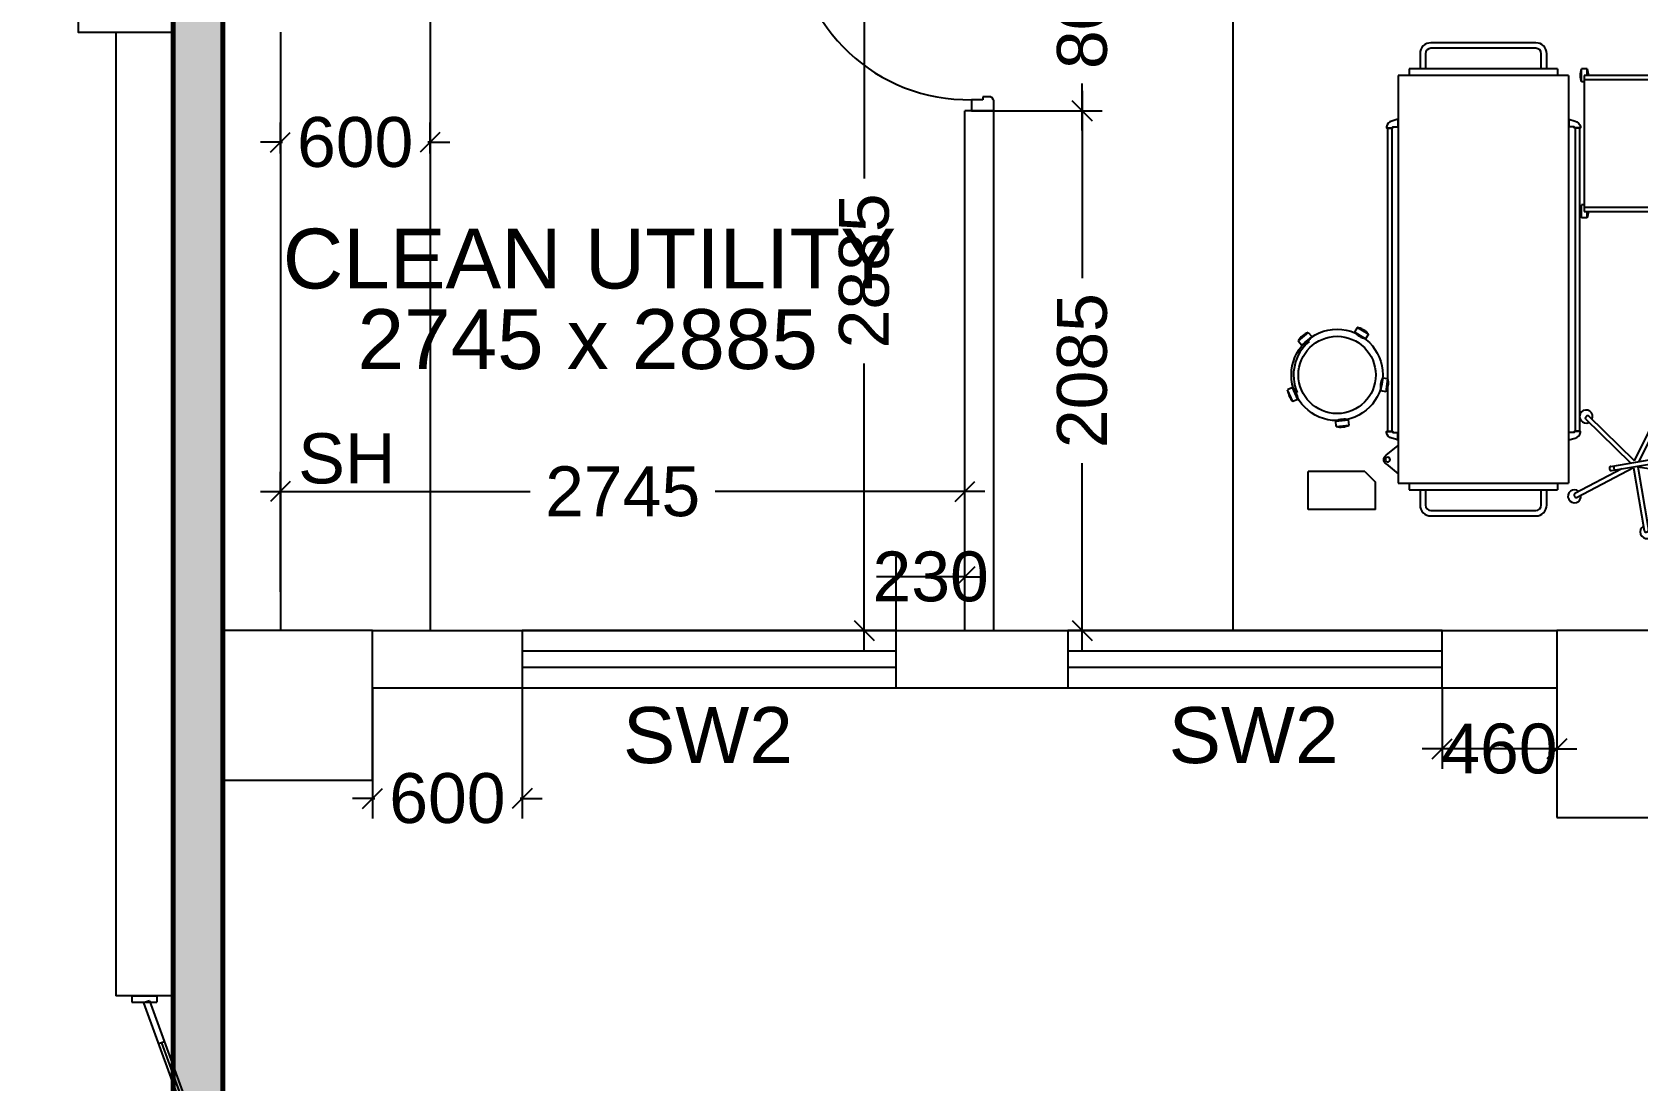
# Model space of a CAD drawing. Extents: x 7897917 to 8423973, y -6487334 to -6173396.
# Drawn here: x 7963099 to 7969537, y -6349286 to -6345080 of the extents above; entities that cross this region are included whole.
import ezdxf
from ezdxf.enums import TextEntityAlignment as Align

# ---------------------------------------------------------------- set-up
doc = ezdxf.new("R2010")
doc.units = 0
doc.header["$LTSCALE"] = 600
doc.header["$MEASUREMENT"] = 0
doc.header["$PDMODE"] = 35
doc.linetypes.add('HIDDEN', pattern=[0.375, 0.25, -0.125])
doc.layers.get('0').update_dxf_attribs({"linetype": 'CONTINUOUS'})
doc.layers.get('Defpoints').update_dxf_attribs({"linetype": 'CONTINUOUS'})
for name, color, linetype in [('Beds', 33, 'CONTINUOUS'), ('DOOR', 32, 'CONTINUOUS'), ('Exp.Joint', 104, 'CONTINUOUS'), ('furniture', 33, 'CONTINUOUS'), ('joinery', 7, 'CONTINUOUS'), ('LA-column', 3, 'CONTINUOUS'), ('LOADING', 140, 'CONTINUOUS'), ('PARTI', 21, 'CONTINUOUS'), ('Room Dim', 1, 'CONTINUOUS'), ('Shleves', 7, 'CONTINUOUS'), ('TEXT', 6, 'CONTINUOUS'), ('Walls', 7, 'CONTINUOUS'), ('WIN', 151, 'CONTINUOUS'), ('Working Dim', 5, 'CONTINUOUS')]:
    doc.layers.add(name, color=color, linetype=linetype)
doc.styles.add('ari', font='arial.ttf')
doc.styles.add('ARIAL', font='arial.ttf')
doc.linetypes.add('ZIGZAG', pattern='A,0.0001,-0.2,[131,ltypeshp.shx,S=0.2,R=0,X=-0.2,Y=0],-0.4,[131,ltypeshp.shx,S=0.2,R=180,X=0.2,Y=0],-0.2', length=0.8001)
doc.dimstyles.new('int. dim', dxfattribs={"dimtxt": 450, "dimasz": 80, "dimexe": 80, "dimexo": 0, "dimgap": 70, "dimtad": 0, "dimdec": 0, "dimzin": 12, "dimdsep": 46, "dimtxsty": 'ari', "dimblk": 'OBLIQUE', "dimcen": 2, "dimdle": 80, "dimclrd": 256, "dimclre": 256, "dimclrt": 6, "dimadec": 0, "dimazin": 0, "dimtfac": 1, "dimtdec": 0, "dimtix": 1, "dimtmove": 2, "dimatfit": 3, "dimfxl": 1, "dimtolj": 1, "dimtzin": 0, "dimlwd": -1, "dimlwe": -1, "dimarcsym": 0})

# ---------------------------------------------------------------- blocks, each defined once
blk = doc.blocks.new('1000')
at = {"layer": 'DOOR'}
for p, q in [((2.328084391934487e-10, -99.99999967759682), (2.328306436538696e-10, 0)), ((2.328306436538696e-10, 0), (49.71992076533829, -1.10400401631917e-14)), ((49.71992076533829, -1.10400401631917e-14), (49.71992076533829, -2.24999999292196)), ((63.21992071937314, -49.49999981746079), (49.71992076533827, -49.49999981746079)), ((49.71992076533827, -49.49999981746079), (49.71992076533827, -99.99999967759683)), ((63.21992071937316, -13.49999995417894), (60.96992072703401, -13.49999995417894)), ((63.21992071937316, -13.49999995417894), (63.21992071937314, -49.49999981746079)), ((836.7800762170383, -13.49999995417912), (836.7800762170383, -49.49999981746096)), ((836.7800762170383, -13.49999995417912), (839.030076209384, -13.49999995417912)), ((836.7800762170383, -49.49999981746096), (850.2800761710797, -49.49999981746097)), ((850.2800761710797, -1.888001035889812e-13), (850.2800761710797, -2.249999992922137)), ((899.9999969361852, -1.998401437521729e-13), (850.2800761710797, -1.888001035889812e-13)), ((850.2800761710797, -49.49999981746097), (850.2800761710797, -99.999999677597)), ((899.9999969361852, -99.99999967759702), (899.9999969361852, -1.998401437521729e-13)), ((49.71992076533827, -99.99999967759683), (2.328084391934487e-10, -99.99999967759682)), ((49.71992076533827, -99.99999967759683), (49.71992076533809, -900.5601550830567)), ((100.2199206248653, -99.99999967759685), (49.71992076533827, -99.99999967759683)), ((100.2199206248651, -900.5601550830567), (100.2199206248653, -99.99999967759685)), ((850.2800761710797, -99.999999677597), (899.9999969361852, -99.99999967759702)), ((49.71992076533809, -900.5601550830567), (100.2199206248651, -900.5601550830567))]:
    blk.add_line(p, q, dxfattribs=at)
for centre, major_axis, ratio, start_param, end_param in [((49.71992076533829, -13.49999995417894), (-7.954951261716515, 7.954951261716515), 0.9999999998470922, 3.926990817063694, 5.497787143705684), ((850.2800761710797, -13.49999995417912), (7.954951261716481, 7.954951261716479), 0.9999999998470964, 0.7853981634739, 2.356194490115893)]:
    blk.add_ellipse(centre, major_axis=major_axis, ratio=ratio, start_param=start_param, end_param=end_param, dxfattribs=at)
at = {"layer": 'DOOR', "color": 145}
blk.add_ellipse((64.31666899512551, -115.2687638765925), major_axis=(-519.7298879340298, 589.7901797845135), ratio=0.9999999999967074, start_param=2.464943287188103, end_param=4.009476144368086, dxfattribs=at)
blk = doc.blocks.new('_Oblique')
at = {"color": 0, "linetype": 'ByBlock', "lineweight": -2}
blk.add_line((-0.5, -0.5), (0.5, 0.5), dxfattribs=at)
blk = doc.blocks.new('*D644')
at = {"layer": 'Defpoints', "color": 0, "transparency": 16777216}
for p in [(7965986.023244642, -6344595.515300993, 0.1909876029362199), (7965986.023243069, -6347480.25147081, 18.43256655707955), (7966434.9252863, -6347480.25147081)]:
    blk.add_point(p, dxfattribs=at)
at = {"layer": 'Working Dim', "transparency": 16777216}
for p, q in [((7966434.9252863, -6344515.515300993), (7966434.9252863, -6345666.791980717)), ((7965986.023244642, -6344595.515300993), (7966514.9252863, -6344595.515300993)), ((7966434.9252863, -6347560.25147081), (7966434.9252863, -6346408.974791085)), ((7965986.023243069, -6347480.25147081), (7966514.9252863, -6347480.25147081))]:
    blk.add_line(p, q, dxfattribs=at)
at = {"layer": 'Working Dim', "transparency": 16777216, "xscale": 80, "yscale": 80, "zscale": 80}
for p, rotation in [((7966434.9252863, -6344595.515300993), 90), ((7966434.9252863, -6347480.25147081), 270)]:
    blk.add_blockref('_Oblique', p, dxfattribs=dict(at, rotation=rotation))
at = {"layer": 'Working Dim', "color": 6, "transparency": 16777216, "insert": (7966434.925286302, -6346037.8833859), "char_height": 200, "attachment_point": 5, "rotation": 90, "style": 'ari'}
blk.add_mtext('\\A1;2885', dxfattribs=at)
blk = doc.blocks.new('*D645')
at = {"layer": 'Defpoints', "color": 0, "transparency": 16777216}
for p in [(7964094.230357839, -6346923.134578245), (7964094.230357839, -6347324.788478715, 19.46361586722728), (7966839.058117701, -6347332.124218783, 19.75527675804287)]:
    blk.add_point(p, dxfattribs=at)
at = {"layer": 'Working Dim', "transparency": 16777216}
for p, q in [((7964094.230357839, -6347324.788478715), (7964094.230357839, -6346843.134578245)), ((7966839.058117701, -6347332.124218783), (7966839.058117701, -6346843.134578245)), ((7964014.230357839, -6346923.134578245), (7965095.552832586, -6346923.134578245)), ((7966919.058117701, -6346923.134578245), (7965837.735642954, -6346923.134578245))]:
    blk.add_line(p, q, dxfattribs=at)
at = {"layer": 'Working Dim', "transparency": 16777216, "xscale": 80, "yscale": 80, "zscale": 80, "rotation": 180}
blk.add_blockref('_Oblique', (7964094.230357839, -6346923.134578245), dxfattribs=at)
at = {"layer": 'Working Dim', "transparency": 16777216, "xscale": 80, "yscale": 80, "zscale": 80}
blk.add_blockref('_Oblique', (7966839.058117701, -6346923.134578245), dxfattribs=at)
at = {"layer": 'Working Dim', "color": 6, "transparency": 16777216, "insert": (7965466.64423777, -6346923.134578245), "char_height": 200, "attachment_point": 5, "style": 'ari'}
blk.add_mtext('\\A1;2745', dxfattribs=at)
blk = doc.blocks.new('Z$W@#5624')
at = {"layer": 'DOOR'}
for p, q in [((19.1931269839406, 469.7108599827625), (840.4000005498528, 768.6057177550392)), ((27.73298007249832, 446.2478064824827), (848.9398536421359, 745.142664254643)), ((676.1586258374155, 708.8267462007934), (684.6984789296985, 685.3636927003972)), ((187.7044282406569, 517.7583047868684), (680.4285523816943, 697.0952194505371)), ((183.434501696378, 529.489831537474), (191.9743547849357, 506.0267780367285)), ((0, 399.5017601335421), (0, 499.3772001727484)), ((0, 499.3772001727484), (24.96886004135013, 499.3772001727484)), ((19.1931269839406, 469.7108599827625), (27.73298007249832, 446.2478064824827)), ((24.96886004135013, 399.5017601335421), (24.96886004135013, 499.3772001727484)), ((1770.024942912161, 452.6311538242735), (948.8180693462491, 153.7362960521132)), ((1778.564796000719, 429.1681003239937), (1770.024942912161, 452.6311538242735)), ((1797.757922988385, 499.3772001727484), (1772.789062947035, 499.3772001727484)), ((1772.789062947035, 399.5017601335421), (1772.789062947035, 499.3772001727484)), ((1797.757922988385, 399.5017601335421), (1797.757922988385, 499.3772001727484)), ((0, 399.5017601335421), (24.96886004135013, 399.5017601335421)), ((1778.564796000719, 429.1681003239937), (957.3579224385321, 130.2732425518334)), ((1614.323421288282, 369.3891287692823), (1605.783568199724, 392.8521822700277)), ((1797.757922988385, 399.5017601335421), (1772.789062947035, 399.5017601335421)), ((1610.053494744003, 381.1206555198878), (1117.329370606691, 201.7837408562191)), ((1113.059444058686, 213.515267606359), (1121.59929715097, 190.0522141060792))]:
    blk.add_line(p, q, dxfattribs=at)
at = {"layer": 'DOOR', "color": 145}
for centre, ratio, start_param, end_param in [((0, 449.4394801533781), 0.9999999987281364, 2.617993895650716, 3.665191446791339), ((1797.757922988385, 449.4394801533781), 0.9999999987281363, -0.5235987579390775, 0.5235987932015447)]:
    blk.add_ellipse(centre, major_axis=(-898.8789614941404, 1.584834503687796e-05), ratio=ratio, start_param=start_param, end_param=end_param, dxfattribs=at)
blk = doc.blocks.new('*D1221')
at = {"layer": 'Defpoints', "color": 0, "transparency": 16777216}
for p in [(7964694.230318163, -6345522.342686782), (7964094.230318163, -6345566.57660041), (7964694.230318163, -6345566.57658687)]:
    blk.add_point(p, dxfattribs=at)
at = {"layer": 'Working Dim', "transparency": 16777216}
for p, q in [((7964094.230318163, -6345566.57660041), (7964094.230318163, -6345442.342686782)), ((7964694.230318163, -6345566.57658687), (7964694.230318163, -6345442.342686782)), ((7964094.230318163, -6345522.342686782), (7964014.230318163, -6345522.342686782)), ((7964094.230318163, -6345522.342686782), (7964103.084342719, -6345522.342686782)), ((7964694.230318163, -6345522.342686782), (7964685.376293606, -6345522.342686782)), ((7964694.230318163, -6345522.342686782), (7964774.230318163, -6345522.342686782))]:
    blk.add_line(p, q, dxfattribs=at)
at = {"layer": 'Working Dim', "transparency": 16777216, "xscale": 80, "yscale": 80, "zscale": 80}
blk.add_blockref('_Oblique', (7964094.230318163, -6345522.342686782), dxfattribs=at)
at = {"layer": 'Working Dim', "transparency": 16777216, "xscale": 80, "yscale": 80, "zscale": 80, "rotation": 180}
blk.add_blockref('_Oblique', (7964694.230318163, -6345522.342686782), dxfattribs=at)
at = {"layer": 'Working Dim', "color": 6, "transparency": 16777216, "insert": (7964394.230318163, -6345522.342686782), "char_height": 200, "attachment_point": 5, "style": 'ari'}
blk.add_mtext('\\A1;600', dxfattribs=at)
blk = doc.blocks.new('*D1713')
at = {"layer": 'Defpoints', "color": 0, "transparency": 16777216}
for p in [(7968751.551529891, -6347710.251463864, 4.481983724370366), (7969211.549539591, -6347710.251455219), (7968751.551529891, -6347954.698515253)]:
    blk.add_point(p, dxfattribs=at)
at = {"layer": 'Working Dim', "transparency": 16777216}
for p, q in [((7968751.551529891, -6347710.251463864), (7968751.551529891, -6348034.698515253)), ((7969211.549539591, -6347710.251455219), (7969211.549539591, -6348034.698515253)), ((7968751.551529891, -6347954.698515253), (7968671.551529891, -6347954.698515253)), ((7969211.549539591, -6347954.698515253), (7968751.551529891, -6347954.698515253)), ((7969211.549539591, -6347954.698515253), (7969291.549539591, -6347954.698515253))]:
    blk.add_line(p, q, dxfattribs=at)
at = {"layer": 'Working Dim', "transparency": 16777216, "xscale": 80, "yscale": 80, "zscale": 80}
blk.add_blockref('_Oblique', (7968751.551529891, -6347954.698515253), dxfattribs=at)
at = {"layer": 'Working Dim', "transparency": 16777216, "xscale": 80, "yscale": 80, "zscale": 80, "rotation": 180}
blk.add_blockref('_Oblique', (7969211.549539591, -6347954.698515253), dxfattribs=at)
at = {"layer": 'Working Dim', "color": 6, "transparency": 16777216, "insert": (7968981.550534741, -6347954.698515253), "char_height": 200, "attachment_point": 5, "style": 'ari'}
blk.add_mtext('\\A1;460', dxfattribs=at)
blk = doc.blocks.new('HF12177-P')
for p, q in [((-0.01962610505505324, -0.00701301616703276), (-0.1885364131370046, 0.225472078058198)), ((0, 0), (-0.172356073249512, 0.2372277831040526)), ((0, 0), (0.1723560732495408, 0.2372277831040623)), ((0.01962610505505857, -0.00701301616703276), (0.1885364131370282, 0.2254720780581989)), ((-0.06313751514671928, -0.02701301616703233), (-0.2950583245726666, -0.1023686551157921)), ((-0.009999999999994458, -0.03077683537175346), (-0.2888779846851648, -0.1213897854416945)), ((-0.1199999999999939, -0.01501301616703277), (-0.1199999999999957, -0.01901301616703233)), ((-0.1119999999999948, -0.00701301616703276), (0.1120000000000059, -0.00701301616703276)), ((-0.1119999999999965, -0.02701301616703233), (0.1120000000000059, -0.02701301616703233)), ((-0.09999999999999432, -0.007013016167033648), (-0.09999999999999432, -0.02701301616703233)), ((-0.009999999999994458, -0.03077683537175346), (-0.009999999999994458, -0.3240065014399303)), ((0.01000000000000512, -0.03077683537175346), (0.01000000000000512, -0.3240065014399303)), ((0.01000000000000512, -0.03077683537175346), (0.2888779846851794, -0.1213897854416901)), ((0.06313751514673571, -0.02701301616703145), (0.2950583245726759, -0.1023686551157867)), ((0.1000000000000054, -0.007013016167033648), (0.1000000000000054, -0.02701301616703233)), ((0.120000000000005, -0.01501301616703188), (0.120000000000005, -0.01901301616703144))]:
    blk.add_line(p, q)
for centre, radius, start, end in [((-0.1851523544721125, 0.2378273370610664), 0.03, 325.4712206343755, 286.5287793654765), ((-0.182064277182004, 0.2301743600765382), 0.008, 126.3732650475615, 215.9999999999982), ((1.06581410364015e-14, -0.01701301616703343), 0.315, 125.6267349524411, 126.3732650475588), ((-0.1788282092045108, 0.2325255010857132), 0.008, 36.00000000000045, 125.6267349524374), ((0.1851523544721343, 0.2378273370610664), 0.03, 253.4712206343819, 214.5287793655101), ((0.1788282092045397, 0.232525501085723), 0.008, 54.37326504756317, 143.9999999999995), ((1.06581410364015e-14, -0.01701301616703343), 0.315, 53.62673495244072, 54.37326504755895), ((0.1820642771820293, 0.2301743600765391), 0.008, 323.9999999999944, 53.62673495243742), ((-0.1119999999999948, -0.01501301616703277), 0.008, 90, 180), ((-0.1119999999999965, -0.01901301616703233), 0.008, 180, 270), ((0.1120000000000059, -0.01501301616703277), 0.008, 5.088887490341627e-12, 90), ((0.1120000000000059, -0.01901301616703233), 0.008, 270, 8.472997671418809e-12), ((-0.2995828026329743, -0.1143533693951433), 0.03, 37.47122063443059, 358.5287793655251), ((-0.2925861886176673, -0.1099771072461531), 0.008, 107.9999999999986, 197.6267349524409), ((1.06581410364015e-14, -0.01701301616703343), 0.315, 197.6267349524403, 198.3732650475586), ((-0.2913501206401641, -0.1137813333113336), 0.008, 198.3732650475597, 287.9999999999986), ((0.2995828026329908, -0.1143533693951397), 0.03, 181.4712206344971, 142.5287793654337), ((0.2913501206401787, -0.1137813333113291), 0.008, 252.0000000000014, 341.6267349524443), ((0.2925861886176766, -0.1099771072461468), 0.008, 342.3732650475619, 71.99999999999949), ((1.06581410364015e-14, -0.01701301616703343), 0.315, 341.6267349524418, 342.3732650475601), ((5.329070518200751e-15, -0.3320130161670392), 0.03, 109.471220634488, 70.52877936551204), ((-0.001999999999995339, -0.3240065014399303), 0.008, 180, 269.6267349524439), ((1.06581410364015e-14, -0.01701301616703343), 0.315, 269.62673495244, 270.3732650475582), ((0.002000000000005997, -0.3240065014399303), 0.008, 270.3732650475562, 0)]:
    blk.add_arc(centre, radius, start, end)
blk = doc.blocks.new('HF10037A-P')
for p, q in [((-0.03011709724837175, 0.4128749965991823), (-0.03011709724837175, 0.3878749965991055)), ((0.02988290275162697, 0.4128749965991148), (-0.03011709724837175, 0.4128749965991148)), ((0.02988290275162697, 0.3878749965991162), (-0.03011709724837175, 0.3878749965991162)), ((0.02988290275162697, 0.4128749965991823), (0.02988290275162697, 0.3878749965991055)), ((-0.2160525138592426, 0.2789039041790815), (-0.2302968111260739, 0.2206192578700055)), ((-0.2160525138593101, 0.2789039041790993), (-0.1917672445637884, 0.2729687803178997)), ((-0.1917672445637955, 0.2729687803179033), (-0.2060115418306268, 0.2146841340088237)), ((0.1908838352392159, 0.2371938978821255), (0.2004280270011662, 0.2401785927762283)), ((0.1910921669758672, 0.2695071478072855), (0.2148999593378491, 0.2771353207767859)), ((0.1910921669759347, 0.2695071478073068), (0.2093997821026718, 0.2123684461387256)), ((0.214899959337842, 0.2771353207767824), (0.2332075744645792, 0.2199966191081977)), ((-0.2302968111261414, 0.2206192578700197), (-0.2060115418306196, 0.2146841340088237)), ((0.2093997821026079, 0.2123684461387043), (0.2332075744645898, 0.2199966191082012)), ((-0.1636657826348653, 0.006451148579099453), (-0.1486595070781931, 0.02644644037294697)), ((-0.1636657826348227, 0.006451148579152743), (-0.1156770823297393, -0.02956391275674619)), ((-0.1486595070782002, 0.02644644037293986), (-0.1006708067731132, -0.009568620962962626)), ((0.09645314628088997, -0.01079381201414975), (0.1459382012176675, 0.02313595865858531)), ((0.1105905507278635, -0.03141258490447285), (0.1600756056646375, 0.002517185768265762)), ((0.1106889997900531, 0.01092285473245624), (0.1162234497795396, 0.002593997469105602)), ((0.1600756056646766, 0.002517185768208918), (0.1459382012176604, 0.02313595865859241)), ((-0.1156770823297784, -0.02956391275680303), (-0.1006708067731097, -0.00956862096295552)), ((0.1105905507279026, -0.03141258490452969), (0.09645314628088641, -0.01079381201414265))]:
    blk.add_line(p, q)
for radius in [0.21, 0.1775]:
    blk.add_circle((0, 0.1774999999999949), radius)
for centre, radius, start, end in [((-0.000117097248374165, 0.3253749965990949), 0.0925000000000189, 71.0753555839526, 108.9246444160474), ((-0.000117097248374165, 0.4753749965991005), 0.09249999999998697, 251.0753555839458, 288.9246444160542), ((-0.1381762199585701, 0.228988647510409), 0.0925000000000189, 147.341926456288, 185.1912152883828), ((-0.2838878357312673, 0.2645993906774891), 0.09249999999998697, 327.3419264562813, 5.19121528838951), ((0, 0.1774999999999949), 0.2, 303.6036768277244, 17.36570028251947), ((0.2835732478060038, 0.2676364023661826), 0.0925000000000189, 178.8411553886974, 216.6904442207922), ((0.140726493634542, 0.2218673645493361), 0.09249999999998697, 358.8411553886907, 36.69044422079896), ((-0.08714946803408097, 0.05842713918946885), 0.0925000000000189, 214.1874776764499, 252.0367665085446), ((-0.1771871213738372, -0.06154461157325031), 0.09249999999998697, 34.18747767644319, 72.03676650855141), ((0.1706765893136755, -0.06599463179389886), 0.09249999999998697, 105.5121094669247, 143.361398299033), ((0.08585216263183426, 0.05771800554804329), 0.0925000000000189, 285.5121094669315, 323.3613982990262)]:
    blk.add_arc(centre, radius, start, end)
blk = doc.blocks.new('ME17678-P')
at = {"layer": 'furniture', "color": 21}
for p, q in [((-0.04999999999999982, 0.1749999999999998), (0.2599999999999998, 0.1749999999999998)), ((-0.04999999999999982, 0.1749999999999998), (-0.04999999999999893, 0.04999999999999893)), ((0.2599999999999998, 0.1749999999999998), (0.2599999999999998, 0)), ((0, 0), (-0.04999999999999982, 0.04999999999999982)), ((-8.881784197001252e-16, 0), (0.2599999999999998, 0))]:
    blk.add_line(p, q, dxfattribs=at)
blk = doc.blocks.new('A$C6969112B')
at = {"layer": 'furniture', "color": 8}
for p, q in [((477.5791967643891, 1766.340989556396), (1159.940854871413, 1766.340989556396)), ((477.5791967643891, 130.9097845383221), (477.5791967643891, 1766.340989556396)), ((521.2156922712456, 1792.522886862513), (1116.304359360831, 1792.522886862513)), ((521.2156922712456, 1766.340989556396), (521.2156922712456, 1792.522886862513)), ((1116.304359360831, 1766.340989556396), (1116.304359360831, 1792.522886862513)), ((1159.940854871413, 130.9097845383221), (1159.940854871413, 1766.340989556396)), ((428.3311017833184, 1689.020115254214), (477.5791967643891, 1728.583034474985)), ((428.3311017833184, 1654.110918846331), (477.5791967643891, 1614.547999622882)), ((432.3213247044478, 1559.11354580184), (432.3213247044478, 1556.885811113752)), ((433.9427012552042, 342.5926976721967), (433.9427012552042, 1556.885811113752)), ((451.3972994594369, 342.5926976721967), (451.3972994594369, 1556.885811113752)), ((453.018676006468, 1559.11354580184), (453.018676006468, 1556.885811113752)), ((475.957820214564, 1595.002848973149), (475.957820214564, 1560.866927345982)), ((1161.562231418444, 1595.002848973149), (1161.562231418444, 1560.866927345982)), ((1184.501375627005, 1559.11354580184), (1184.501375627005, 1556.885811113752)), ((1186.122752176365, 342.5926976721967), (1186.122752176365, 1556.885811113752)), ((1203.577350379666, 342.5926976721967), (1203.577350379666, 1556.885811113752)), ((1205.198726927629, 1559.11354580184), (1205.198726927629, 1556.885811113752)), ((1234.122897203779, 702.5478756958619), (1212.304649445461, 702.5478756958619)), ((1212.304649445461, 702.5478756958619), (1212.304649445461, 650.1840810816502)), ((1223.213773307623, 650.1840810816502), (1212.304649445461, 650.1840810816502)), ((1223.213773294585, 130.9097845118959), (1223.213773307623, 676.3659783924231)), ((1223.213773307623, 676.3659783924231), (1594.123985155253, 676.3659783742623)), ((1223.213773307623, 658.9113801862113), (1576.669386936119, 658.9113801675849)), ((1234.122897203779, 702.5478756958619), (1234.122897203779, 676.3659783874173)), ((1576.669386936119, 658.9113801675849), (1576.669386922615, 148.3643827047199)), ((1605.033109028591, 702.5478756770026), (1583.214861269342, 702.5478756770026)), ((1583.214861269342, 702.5478756770026), (1583.214861269342, 676.3659783742623)), ((1594.123985155253, 676.3659783742623), (1594.123985116137, 130.9097844985081)), ((1605.033109028591, 650.1840810686117), (1594.12398514268, 650.1840810686117)), ((1605.033109028591, 702.5478756770026), (1605.033109028591, 650.1840810686117)), ((432.3213247044478, 340.3649629814317), (432.3213247044478, 342.5926976721967)), ((453.018676006468, 340.3649629814317), (453.018676006468, 342.5926976721967)), ((475.957820214564, 304.4756598094245), (475.957820214564, 338.6115814400837)), ((1161.562231418444, 304.4756598094245), (1161.562231418444, 338.6115814400837)), ((1184.501375627005, 340.3649629814317), (1184.501375627005, 342.5926976721967)), ((1205.198726927629, 340.3649629814317), (1205.198726927629, 342.5926976721967)), ((1159.940854871413, 130.9097845383221), (477.5791967643891, 130.9097845383221)), ((521.2156922712456, 104.727887234767), (521.2156922712456, 130.9097845383221)), ((1116.304359360831, 104.727887234767), (1116.304359360831, 130.9097845383221)), ((1223.213773294585, 157.0916818146361), (1212.30464940914, 157.0916818146361)), ((1212.30464940914, 157.0916818146361), (1212.30464940914, 104.7278872007737)), ((1576.669386922615, 148.3643826998305), (1223.213773294585, 148.3643827129854)), ((1594.123985118465, 130.9097844930366), (1223.213773294585, 130.9097845064243)), ((1234.122897153953, 130.9097845064243), (1234.122897153953, 104.7278872007737)), ((1583.214861258632, 130.9097844930366), (1583.214861258632, 104.7278871875023)), ((1605.033109004376, 157.0916817965917), (1594.123985118465, 157.0916817965917)), ((1605.033109004376, 157.0916817965917), (1605.033109004376, 104.7278871821472)), ((1116.304359360831, 104.727887234767), (521.2156922712456, 104.727887234767)), ((1234.122897153953, 104.7278872007737), (1212.30464940914, 104.7278872007737)), ((1605.033109004376, 104.7278871821472), (1583.214861258632, 104.7278871875023))]:
    blk.add_line(p, q, dxfattribs=at)
for points in [[(564.8521877813619, 1792.522886862513), (564.8521877813619, 1853.613980573136, -0.414213562373095), (608.4886832900811, 1897.250476082903), (1029.031368345255, 1897.250476082903, -0.414213562373095), (1072.667863852577, 1853.613980573136), (1072.667863852577, 1792.522886862513)], [(586.6704355340917, 1792.522886862513), (586.6704355340917, 1853.613980573136, -0.4142135623730867), (608.4886832900811, 1875.432228329009), (1029.031368345255, 1875.432228329009, -0.4142135623730867), (1050.849616097985, 1853.613980573136), (1050.849616097985, 1792.522886862513)], [(475.957820214564, 1592.669804053614), (451.3972994594369, 1585.029178265133, 0.3187806538221751), (429.9615850227419, 1563.094662034186), (429.9615850227419, 1559.11354580184), (455.3784156918991, 1559.11354580184), (455.3784156918991, 1563.094662034186), (475.957820214564, 1563.094662034186)], [(1161.562231418444, 1592.669804053614), (1186.122752176365, 1585.029178265133, -0.3187806538221751), (1207.558466612129, 1563.094662034186), (1207.558466612129, 1559.11354580184), (1182.141635944368, 1559.11354580184), (1182.141635944368, 1563.094662034186), (1161.562231418444, 1563.094662034186)], [(475.957820214564, 306.8087047317531), (451.3972994594369, 314.4493305202341, -0.3187806538221751), (429.9615850227419, 336.3838467490859), (429.9615850227419, 340.3649629814317), (455.3784156918991, 340.3649629814317), (455.3784156918991, 336.3838467490859), (475.957820214564, 336.3838467490859)], [(1161.562231418444, 306.8087047317531), (1186.122752176365, 314.4493305202341, 0.3187806538221751), (1207.558466612129, 336.3838467490859), (1207.558466612129, 340.3649629814317), (1182.141635944368, 340.3649629814317), (1182.141635944368, 336.3838467490859), (1161.562231418444, 336.3838467490859)], [(1072.667863852577, 104.727887234767), (1072.667863852577, 43.63679352193139, -0.4142135623730935), (1029.031368345255, 0.0002980123972520232), (608.4886832900811, 0.0002980123972520232, -0.4142135623730976), (564.8521877813619, 43.63679352193139), (564.8521877813619, 104.727887234767)], [(1050.849616097985, 104.727887234767), (1050.849616097985, 43.63679352193139, -0.4142135623730867), (1029.031368345255, 21.81854576559272), (608.4886832900811, 21.81854576559272, -0.4142135623730867), (586.6704355340917, 43.63679352193139), (586.6704355340917, 104.727887234767)]]:
    blk.add_lwpolyline(points, format="xyb", dxfattribs=at)
for points in [[(432.3213247044478, 1556.885811113752), (453.018676006468, 1556.885811113752)], [(475.957820214564, 1595.002848973149), (477.5791967643891, 1595.002848973149)], [(475.957820214564, 1560.866927345982), (477.5791967643891, 1560.866927345982)], [(1161.562231418444, 1595.002848973149), (1159.940854871413, 1595.002848973149)], [(1161.562231418444, 1560.866927345982), (1159.940854871413, 1560.866927345982)], [(1205.198726927629, 1556.885811113752), (1184.501375627005, 1556.885811113752)], [(432.3213247044478, 342.5926976721967), (453.018676006468, 342.5926976721967)], [(475.957820214564, 338.6115814400837), (477.5791967643891, 338.6115814400837)], [(1161.562231418444, 338.6115814400837), (1159.940854871413, 338.6115814400837)], [(1205.198726927629, 342.5926976721967), (1184.501375627005, 342.5926976721967)], [(475.957820214564, 304.4756598094245), (477.5791967643891, 304.4756598094245)], [(1161.562231418444, 304.4756598094245), (1159.940854871413, 304.4756598094245)]]:
    blk.add_lwpolyline(points, dxfattribs=at)
blk.add_circle((435.1496661624406, 1671.565517050447), 9.274811492653477, dxfattribs=at)
for centre, radius, start, end in [((440.7478381365072, 1671.565517050447), 21.42051213595215, 125.4270338307635, 234.5729661692365), ((1288.668516570469, 676.3659783874173), 80.72751669332821, 161.0753555594316, 198.9246444405684), ((1157.759030041983, 676.3659783924231), 80.72751669335607, 0, 18.92464438468371), ((1659.578728418099, 676.3659783661133), 80.72751669332821, 161.0753555594316, 180), ((1528.669241879368, 676.3659783792682), 80.72751669335607, 341.0753555594316, 18.92464438468371), ((1288.668516559293, 130.9097845064243), 80.72751669332821, 161.0753555594316, 198.9246444405684), ((1157.759030032204, 130.9097845118959), 80.72751669335607, 341.0753555594316, 0), ((1659.578728381777, 130.9097844854696), 80.72751669332821, 180, 198.9246444405684), ((1528.669241852826, 130.9097844930366), 80.72751669335607, 341.0753556153163, 18.92464444056838)]:
    blk.add_arc(centre, radius, start, end, dxfattribs=at)
at = {"layer": 'LOADING', "color": 8, "yscale": 872.7299101983663, "zscale": 872.7299101979671}
for name, p, xscale, rotation in [('HF12177-P', (1424.710554017081, 1676.020758703934), -872.7299101979006, 170.2976301882088), ('HF10037A-P', (215.055055351695, 1177.968455060734), -872.7299102004868, 353.6512974186875)]:
    blk.add_blockref(name, p, dxfattribs=dict(at, xscale=xscale, rotation=rotation))
at = {"layer": 'LOADING', "color": 8, "xscale": -872.7299101983663, "yscale": 872.7299101983663, "zscale": 872.7299101979671}
blk.add_blockref('ME17678-P', (343.1594718375709, 1718.784164686804), dxfattribs=at)
blk = doc.blocks.new('*D2514')
at = {"layer": 'Defpoints', "color": 0, "transparency": 16777216}
for p in [(7966563.798682329, -6347264.577148277), (7966563.798682329, -6347480.251454776), (7966839.058114997, -6347480.251454776)]:
    blk.add_point(p, dxfattribs=at)
at = {"layer": 'Working Dim', "transparency": 16777216}
for p, q in [((7966563.798682329, -6347480.251454776), (7966563.798682329, -6347184.577148277)), ((7966839.058114997, -6347480.251454776), (7966839.058114997, -6347184.577148277)), ((7966563.798682329, -6347264.577148277), (7966483.798682329, -6347264.577148277)), ((7966839.058114997, -6347264.577148277), (7966563.798682329, -6347264.577148277)), ((7966839.058114997, -6347264.577148277), (7966919.058114997, -6347264.577148277))]:
    blk.add_line(p, q, dxfattribs=at)
at = {"layer": 'Working Dim', "transparency": 16777216, "xscale": 80, "yscale": 80, "zscale": 80}
blk.add_blockref('_Oblique', (7966563.798682329, -6347264.577148277), dxfattribs=at)
at = {"layer": 'Working Dim', "transparency": 16777216, "xscale": 80, "yscale": 80, "zscale": 80, "rotation": 180}
blk.add_blockref('_Oblique', (7966839.058114997, -6347264.577148277), dxfattribs=at)
at = {"layer": 'Working Dim', "color": 6, "transparency": 16777216, "insert": (7966701.428398663, -6347264.577148277), "char_height": 200, "attachment_point": 5, "style": 'ari'}
blk.add_mtext('\\A1;230', dxfattribs=at)
blk = doc.blocks.new('*D2521')
at = {"layer": 'Defpoints', "color": 0, "transparency": 16777216}
for p in [(7966954.058686038, -6344595.515283686), (7966954.05886879, -6345395.520594762), (7967309.188020651, -6345395.520594762)]:
    blk.add_point(p, dxfattribs=at)
at = {"layer": 'Working Dim', "transparency": 16777216}
for p, q in [((7967309.188020651, -6344515.515283686), (7967309.188020651, -6344704.781240725)), ((7966954.058686038, -6344595.515283686), (7967389.188020651, -6344595.515283686)), ((7967309.188020651, -6345475.520594762), (7967309.188020651, -6345286.254637723)), ((7966954.05886879, -6345395.520594762), (7967389.188020651, -6345395.520594762))]:
    blk.add_line(p, q, dxfattribs=at)
at = {"layer": 'Working Dim', "transparency": 16777216, "xscale": 80, "yscale": 80, "zscale": 80}
for p, rotation in [((7967309.188020651, -6344595.515283686), 90), ((7967309.188020651, -6345395.520594762), 270)]:
    blk.add_blockref('_Oblique', p, dxfattribs=dict(at, rotation=rotation))
at = {"layer": 'Working Dim', "color": 6, "transparency": 16777216, "insert": (7967309.188020653, -6344995.517939223), "char_height": 200, "attachment_point": 5, "rotation": 90, "style": 'ari'}
blk.add_mtext('\\A1;800', dxfattribs=at)
blk = doc.blocks.new('*D2522')
at = {"layer": 'Defpoints', "color": 0, "transparency": 16777216}
for p in [(7966954.05886879, -6345395.520594762), (7966954.058907968, -6347480.251452616), (7967309.188020651, -6347480.251452616)]:
    blk.add_point(p, dxfattribs=at)
at = {"layer": 'Working Dim', "transparency": 16777216}
for p, q in [((7967309.188020651, -6345315.520594762), (7967309.188020651, -6346066.794618505)), ((7966954.05886879, -6345395.520594762), (7967389.188020651, -6345395.520594762)), ((7967309.188020651, -6347560.251452616), (7967309.188020651, -6346808.977428873)), ((7966954.058907968, -6347480.251452616), (7967389.188020651, -6347480.251452616))]:
    blk.add_line(p, q, dxfattribs=at)
at = {"layer": 'Working Dim', "transparency": 16777216, "xscale": 80, "yscale": 80, "zscale": 80}
for p, rotation in [((7967309.188020651, -6345395.520594762), 90), ((7967309.188020651, -6347480.251452616), 270)]:
    blk.add_blockref('_Oblique', p, dxfattribs=dict(at, rotation=rotation))
at = {"layer": 'Working Dim', "color": 6, "transparency": 16777216, "insert": (7967309.188020653, -6346437.886023688), "char_height": 200, "attachment_point": 5, "rotation": 90, "style": 'ari'}
blk.add_mtext('\\A1;2085', dxfattribs=at)
blk = doc.blocks.new('*D2523')
at = {"layer": 'Defpoints', "color": 0, "transparency": 16777216}
for p in [(7964464.047828621, -6347710.251544441, 1.031049310086019), (7965063.798682329, -6347710.251532342), (7965063.798682329, -6348153.476252505)]:
    blk.add_point(p, dxfattribs=at)
at = {"layer": 'Working Dim', "transparency": 16777216}
for p, q in [((7964464.047828621, -6347710.251544441), (7964464.047828621, -6348233.476252505)), ((7965063.798682329, -6347710.251532342), (7965063.798682329, -6348233.476252505)), ((7964464.047828621, -6348153.476252505), (7964384.047828621, -6348153.476252505)), ((7964464.047828621, -6348153.476252505), (7964472.777280032, -6348153.476252505)), ((7965063.798682329, -6348153.476252505), (7965055.069230919, -6348153.476252505)), ((7965063.798682329, -6348153.476252505), (7965143.798682329, -6348153.476252505))]:
    blk.add_line(p, q, dxfattribs=at)
at = {"layer": 'Working Dim', "transparency": 16777216, "xscale": 80, "yscale": 80, "zscale": 80}
blk.add_blockref('_Oblique', (7964464.047828621, -6348153.476252505), dxfattribs=at)
at = {"layer": 'Working Dim', "transparency": 16777216, "xscale": 80, "yscale": 80, "zscale": 80, "rotation": 180}
blk.add_blockref('_Oblique', (7965063.798682329, -6348153.476252505), dxfattribs=at)
at = {"layer": 'Working Dim', "color": 6, "transparency": 16777216, "insert": (7964763.923255475, -6348153.476252505), "char_height": 200, "attachment_point": 5, "style": 'ari'}
blk.add_mtext('\\A1;600', dxfattribs=at)

msp = doc.modelspace()

# ---------------------------------------------------------------- hatches: boundary and pattern name
at = {"layer": 'Exp.Joint', "linetype": 'HIDDEN'}
msp.add_hatch(color=256, dxfattribs=at).paths.add_polyline_path([(7963864.042992194, -6334860.672940598), (7963664.042952129, -6334860.672940598), (7963664.042952129, -6455862.509456462), (7963864.042992194, -6455862.509456462)])

# ---------------------------------------------------------------- linework, layer by layer
at = {"layer": 'Beds', "linetype": 'ZIGZAG', "ltscale": 0.6}
msp.add_line((7967914.293473971, -6347480.251470498, 4.9020145778195), (7967914.293473975, -6344480.300163626, 4.9020145778195), dxfattribs=at)
at = {"layer": 'Exp.Joint', "linetype": 'HIDDEN', "const_width": 20, "elevation": 4.946941853473618}
msp.add_lwpolyline([(7963864.042992194, -6334860.672940598), (7963664.042952129, -6334860.672940598), (7963664.042952129, -6455862.509456462), (7963864.042992194, -6455862.509456462)], close=True, dxfattribs=at)
at = {"layer": 'LA-column', "color": 2}
for points, elevation in [([(7963664.047868765, -6345080.36552131), (7963664.047868765, -6344480.36552131), (7963284.047868765, -6344480.36552131), (7963284.047868765, -6345080.36552131)], 5.322045431281367), ([(7963864.047828621, -6348080.251499411), (7964464.047828621, -6348080.251499411), (7964464.047828621, -6347480.251499411), (7963864.047828621, -6347480.251499411)], 1.031049310086019), ([(7969211.551529891, -6348230.251499411), (7969811.551529891, -6348230.251499411), (7969811.551529891, -6347480.251499411), (7969211.551529891, -6347480.251499411)], 4.481983724370366)]:
    msp.add_lwpolyline(points, close=True, dxfattribs=dict(at, elevation=elevation))
at = {"layer": 'PARTI', "extrusion": (-0.0001451442213807661, -2.253363014708562e-17, 0.9999999894665775)}
for p, q in [((7966839.058114997, -6347480.251454776), (7966839.058153055, -6345395.515285742)), ((7966954.058110229, -6347480.251452615), (7966954.058148283, -6345395.515283686))]:
    msp.add_line(p, q, dxfattribs=at)
at = {"layer": 'PARTI', "flags": 128}
msp.add_lwpolyline([(7966954.058151203, -6345395.515283686), (7966839.058155975, -6345395.515285742)], dxfattribs=at)
at = {"layer": 'Walls', "linetype": 'Continuous'}
for p, q in [((7963863.957754453, -6432803.871317548, 2.389699450282933), (7963863.972050079, -6334860.672940598, 2.389699450282933)), ((7963434.230151831, -6345080.365521311), (7963434.230151831, -6348945.526935783)), ((7964464.047827124, -6347480.251499412), (7969211.549537535, -6347480.251410191)), ((7964464.047828595, -6347710.251544441), (7969211.549539591, -6347710.251455219))]:
    msp.add_line(p, q, dxfattribs=at)
at = {"layer": 'Walls'}
msp.add_line((7963664.051871183, -6348945.526935783), (7963434.05029042, -6348945.526935783), dxfattribs=at)
at = {"layer": 'Walls', "linetype": 'Continuous', "flags": 128}
for points in [[(7964694.23029625, -6344595.515324089), (7964694.230361347, -6347480.251485872)], [(7963664.051870706, -6345080.365521311), (7963664.051870706, -6348945.526935783)], [(7963864.230361338, -6347480.251499586), (7963864.230307191, -6345080.5153321)], [(7964094.230307194, -6345080.5153403), (7964094.230361347, -6347480.251499412)]]:
    msp.add_lwpolyline(points, dxfattribs=at)
at = {"layer": 'Walls', "flags": 128}
msp.add_lwpolyline([(7963434.051870706, -6348082.129586848), (7963434.051870706, -6348945.526935783)], dxfattribs=at)
at = {"layer": 'WIN', "linetype": 'Continuous'}
for points in [[(7965063.798682329, -6347710.251686611), (7966563.798682329, -6347710.251686611), (7966563.798682329, -6347480.251454801), (7965063.798682329, -6347480.251454801)], [(7965063.798682329, -6347627.468225927), (7966563.798682329, -6347627.468225927), (7966563.798682329, -6347563.034915485), (7965063.798682329, -6347563.034915485)]]:
    msp.add_lwpolyline(points, close=True, dxfattribs=at)
at = {"layer": 'WIN', "linetype": 'Continuous', "elevation": 4.481983724370366}
for points in [[(7967251.551529891, -6347710.251438858), (7968751.551529891, -6347710.251438858), (7968751.551529891, -6347480.251207048), (7967251.551529891, -6347480.251207048)], [(7967251.551529891, -6347627.467978174), (7968751.551529891, -6347627.467978174), (7968751.551529891, -6347563.034667732), (7967251.551529891, -6347563.034667732)]]:
    msp.add_lwpolyline(points, close=True, dxfattribs=at)

# ---------------------------------------------------------------- block references
at = {"layer": 'Beds', "xscale": -1, "rotation": 180}
msp.add_blockref('A$C6969112B', (7968098.650718878, -6345123.265837797, 11192.073550383), dxfattribs=at)
at = {"layer": 'DOOR', "linetype": 'Continuous'}
for name, p, xscale, yscale, zscale, rotation in [('1000', (7966954.058558597, -6344595.631015554), 0.888766202144348, 0.888766202144348, 0.888766202144348, 270.0000130885557), ('Z$W@#5624', (7963099.051080993, -6348945.526935783), 1.001247152686119, 1.001247152686119, 1.001247152686119, 270)]:
    msp.add_blockref(name, p, dxfattribs=dict(at, xscale=xscale, yscale=yscale, zscale=zscale, rotation=rotation))

# ---------------------------------------------------------------- texts
at = {"layer": 'joinery', "style": 'ari'}
for p in [(7965808.409714029, -6348011.995534446, -11176.85139845686), (7967996.162561591, -6348011.995286693, -11172.36941473249)]:
    msp.add_text('SW2', height=225, dxfattribs=at).set_placement(p, align=Align.CENTER)
at = {"layer": 'Room Dim', "style": 'ARIAL'}
msp.add_text('2745 x 2885', height=240, dxfattribs=at).set_placement((7965326.678033597, -6346431.522246131), align=Align.CENTER)
at = {"layer": 'Shleves', "color": 10, "style": 'ARIAL', "width": 0.9999999977083754}
msp.add_text('SH', height=201.1693746736273, dxfattribs=at).set_placement((7964165.673397028, -6346890.180052379, -1.528978694688819))
at = {"layer": 'TEXT', "color": 7, "style": 'ARIAL'}
msp.add_text('CLEAN UTILITY', height=240, dxfattribs=at).set_placement((7965333.553886256, -6346108.556857829), align=Align.CENTER)

# ---------------------------------------------------------------- dimensions: what is measured, and where the dimension line sits
at = {"layer": 'Working Dim'}
for base, p1, p2, override, picture, middle in [((7966434.9252863, -6347480.25147081), (7965986.023244642, -6344595.515300993, 0.1909876029362199), (7965986.023243069, -6347480.25147081, 18.43256655707955), {"dimtxt": 200}, '*D644', (7966434.925286302, -6346037.8833859)), ((7967309.188020651, -6345395.520594762), (7966954.058686038, -6344595.515283686), (7966954.05886879, -6345395.520594762), {"dimtxt": 200, "dimarcsym": 1}, '*D2521', (7967309.188020653, -6344995.517939223)), ((7967309.188020651, -6347480.251452616), (7966954.05886879, -6345395.520594762), (7966954.058907968, -6347480.251452616), {"dimtxt": 200, "dimarcsym": 1}, '*D2522', (7967309.188020653, -6346437.886023688))]:
    dim = msp.add_linear_dim(base=base, p1=p1, p2=p2, angle=90, dimstyle='int. dim', override=override, dxfattribs=at)
    dim.commit()
    dim.dimension.update_dxf_attribs({"geometry": picture, "text_midpoint": middle})
for base, p1, p2, override, picture, middle in [((7964694.230318163, -6345522.342686782), (7964094.230318163, -6345566.57660041), (7964694.230318163, -6345566.57658687), {"dimtxt": 200, "dimarcsym": 1}, '*D1221', (7964394.230318163, -6345522.342686782)), ((7964094.230357839, -6346923.134578245), (7966839.058117701, -6347332.124218783, 19.75527675804287), (7964094.230357839, -6347324.788478715, 19.46361586722728), {"dimtxt": 200}, '*D645', (7965466.64423777, -6346923.134578245)), ((7965063.798682329, -6348153.476252505), (7964464.047828621, -6347710.251544441, 1.031049310086019), (7965063.798682329, -6347710.251532342), {"dimtxt": 200, "dimarcsym": 1}, '*D2523', (7964763.923255475, -6348153.476252505)), ((7968751.551529891, -6347954.698515253), (7969211.549539591, -6347710.251455219), (7968751.551529891, -6347710.251463864, 4.481983724370366), {"dimtxt": 200, "dimarcsym": 1}, '*D1713', (7968981.550534741, -6347954.698515253))]:
    dim = msp.add_linear_dim(base=base, p1=p1, p2=p2, dimstyle='int. dim', override=override, dxfattribs=at)
    dim.commit()
    dim.dimension.update_dxf_attribs({"geometry": picture, "text_midpoint": middle})
dim = msp.add_linear_dim(base=(7966563.798682329, -6347264.577148277), p1=(7966839.058114997, -6347480.251454776), p2=(7966563.798682329, -6347480.251454776), text='230', dimstyle='int. dim', override={"dimtxt": 200, "dimarcsym": 1}, dxfattribs=at)
dim.commit()
dim.dimension.update_dxf_attribs({"geometry": '*D2514', "text_midpoint": (7966701.428398663, -6347264.577148277)})

doc.saveas('drawing.dxf')
